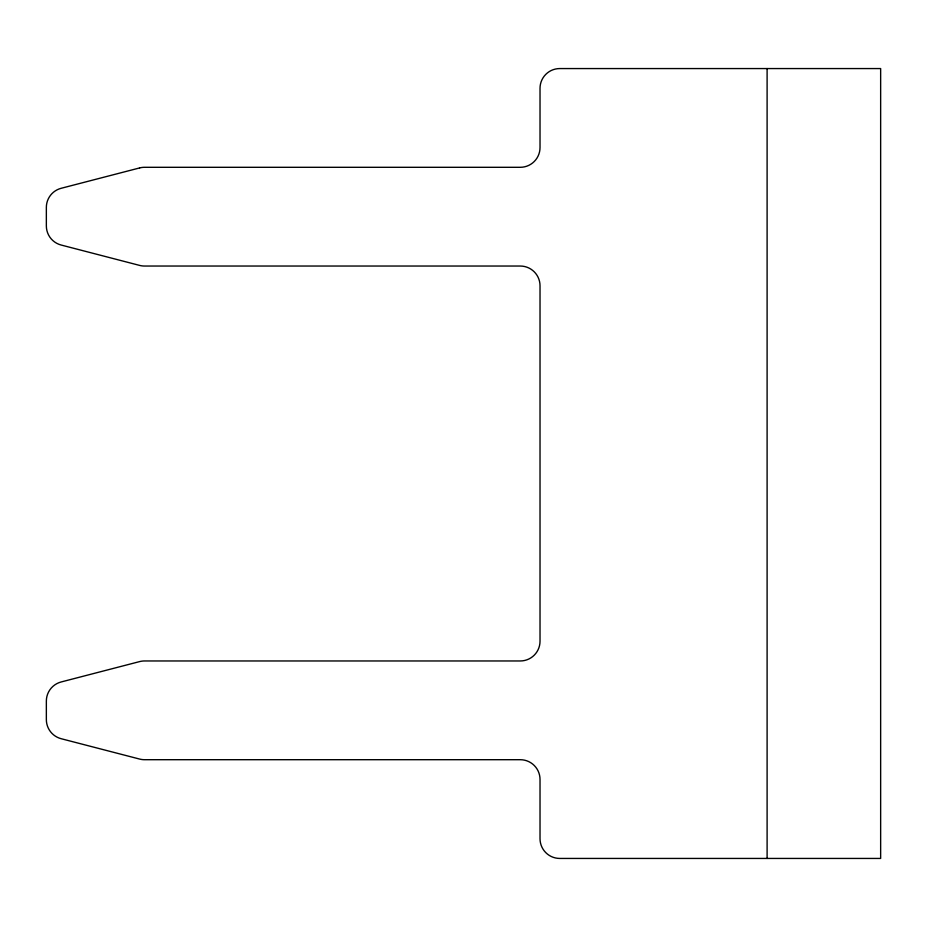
<?xml version="1.0" encoding="UTF-8"?>
<svg xmlns="http://www.w3.org/2000/svg" width="927" height="927" viewBox="0 0 927 927"><rect width="100%" height="100%" fill="white"/><g stroke="black" fill="none" stroke-linecap="round" stroke-linejoin="round"><path stroke-width="1.39" d="M767.104 68.563L767.104 858.437M139.606 167.938L61.136 188.297A19.745 19.745 0 0 0 46.35 207.416L46.35 225.921A19.745 19.745 0 0 0 61.136 245.029L139.606 265.4A19.745 19.745 0 0 0 144.566 266.037L520.267 266.037A19.745 19.745 0 0 1 540.024 285.783L540.024 641.217A19.745 19.745 0 0 1 520.267 660.963L144.566 660.963A19.745 19.745 0 0 0 139.606 661.6L61.136 681.971A19.745 19.745 0 0 0 46.35 701.079L46.35 719.584A19.745 19.745 0 0 0 61.136 738.703L139.606 759.062A19.745 19.745 0 0 0 144.566 759.7L520.267 759.7A19.745 19.745 0 0 1 540.024 779.445L540.024 838.692A19.745 19.745 0 0 0 559.769 858.437L880.65 858.437L880.65 68.563L559.769 68.563A19.745 19.745 0 0 0 540.024 88.308L540.024 147.555A19.745 19.745 0 0 1 520.267 167.3L144.566 167.3A19.745 19.745 0 0 0 139.606 167.938"/></g></svg>
